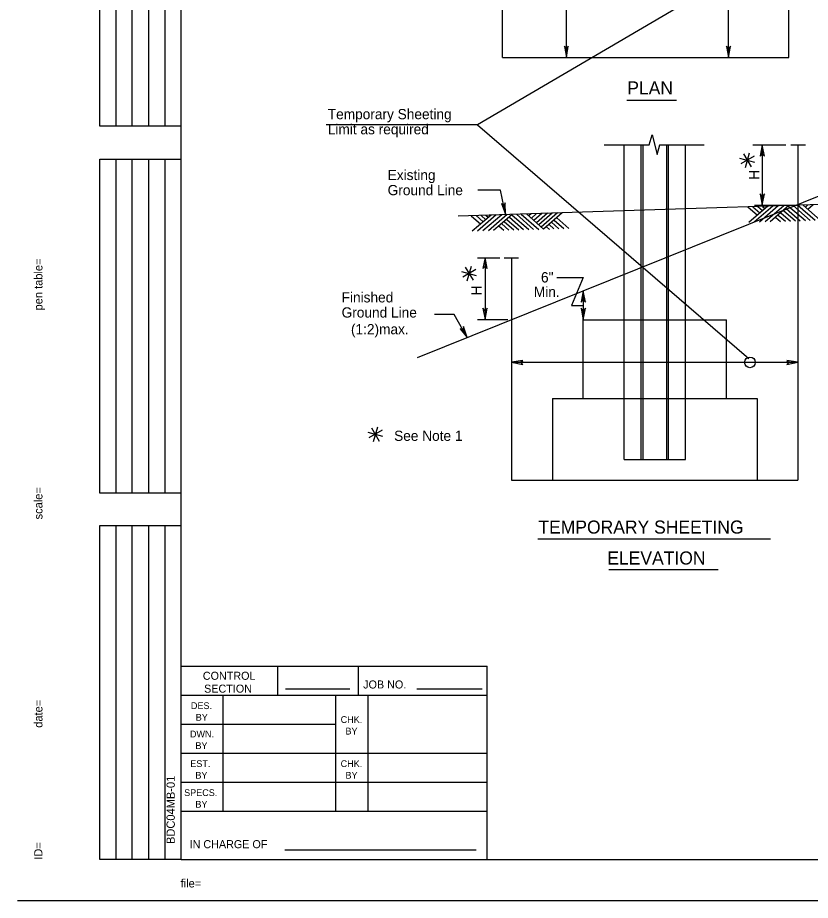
# Model space of a CAD drawing. Extents: x 499999.87 to 500002.82, y 499999.96 to 500001.79.
# Drawn here: x 499999.866 to 500000.674, y 499999.958 to 500000.858 of the extents above; entities that cross this region are included whole.
import ezdxf

# ---------------------------------------------------------------- set-up
doc = ezdxf.new("R2010")
doc.units = 0
for name, color, linetype in [('1', 7, 'Continuous'), ('2', 7, 'Continuous'), ('39', 7, 'Continuous')]:
    doc.layers.add(name, color=color, linetype=linetype)

msp = doc.modelspace()

# ---------------------------------------------------------------- linework, layer by layer
at = {"layer": '1'}
for p, q in [((500000.03314, 500000), (500000.03314, 500001.75)), ((499999.95013, 500000.74705), (499999.95013, 500001.08727)), ((499999.96686, 500000.74705), (499999.96686, 500001.08727)), ((499999.98327, 500000.74705), (499999.98327, 500001.08727)), ((500000, 500000.74705), (500000, 500001.08727)), ((500000.01673, 500000.74705), (500000.01673, 500001.08727)), ((500000.03314, 500000.74705), (499999.95013, 500000.74705)), ((500000.50984, 500000.72802), (500000.5128, 500000.73819)), ((500000.5128, 500000.73819), (500000.51804, 500000.71818)), ((500000.51804, 500000.71818), (500000.52067, 500000.72802)), ((499999.95013, 500000.37336), (499999.95013, 500000.71358)), ((499999.95013, 500000.71358), (500000.03314, 500000.71358)), ((499999.96686, 500000.37336), (499999.96686, 500000.71358)), ((499999.98327, 500000.37336), (499999.98327, 500000.71358)), ((500000, 500000.37336), (500000, 500000.71358)), ((500000.01673, 500000.37336), (500000.01673, 500000.71358)), ((500000.03314, 500000.37336), (499999.95013, 500000.37336)), ((499999.95013, 500000), (499999.95013, 500000.34022)), ((499999.95013, 500000.34022), (500000.03314, 500000.34022)), ((499999.96686, 500000), (499999.96686, 500000.34022)), ((499999.98327, 500000), (499999.98327, 500000.34022)), ((500000, 500000), (500000, 500000.34022)), ((500000.01673, 500000), (500000.01673, 500000.34022)), ((500000.03314, 500000), (499999.95013, 500000)), ((500000.03314, 500000), (500002.78314, 500000)), ((499999.86647, 499999.95833), (500002.8248, 499999.95833))]:
    msp.add_line(p, q, dxfattribs=at)
for points in [[(500000.42552, 500000.81726), (500000.42749, 500000.82874), (500000.42552, 500000.82579), (500000.42356, 500000.82874)], [(500000.59055, 500000.81726), (500000.59285, 500000.82874), (500000.59055, 500000.82579), (500000.58858, 500000.82874)], [(500000.625, 500000.72802), (500000.62303, 500000.71654), (500000.625, 500000.71916), (500000.6273, 500000.71654)], [(500000.625, 500000.66667), (500000.6273, 500000.67815), (500000.625, 500000.6752), (500000.62303, 500000.67815)], [(500000.36352, 500000.65748), (500000.36319, 500000.66896), (500000.36188, 500000.66601), (500000.35925, 500000.66831)], [(500000.34285, 500000.61352), (500000.34055, 500000.60203), (500000.34285, 500000.60466), (500000.34482, 500000.60203)], [(500000.44259, 500000.5794), (500000.44062, 500000.56791), (500000.44259, 500000.57054), (500000.44488, 500000.56791)], [(500000.34285, 500000.5502), (500000.34482, 500000.56168), (500000.34285, 500000.55906), (500000.34055, 500000.56168)], [(500000.44259, 500000.54987), (500000.44488, 500000.56168), (500000.44259, 500000.55873), (500000.44062, 500000.56168)], [(500000.32448, 500000.53182), (500000.32054, 500000.54298), (500000.32021, 500000.53937), (500000.31726, 500000.54068)], [(500000.36975, 500000.50656), (500000.38123, 500000.50427), (500000.37861, 500000.50656), (500000.38123, 500000.50853)], [(500000.66142, 500000.50656), (500000.64993, 500000.50853), (500000.65256, 500000.50656), (500000.64993, 500000.50427)]]:
    msp.add_lwpolyline(points, close=True, dxfattribs=at)
at = {"layer": '2'}
for p, q in [((500000.36056, 500000.81726), (500000.36056, 500001.27559)), ((500000.42552, 500000.81726), (500000.42552, 500001.27559)), ((500000.59055, 500000.81726), (500000.59055, 500001.27559)), ((500000.65223, 500000.81726), (500000.65223, 500001.27559)), ((500000.58727, 500000.89665), (500000.33497, 500000.74869)), ((500000.36056, 500000.81726), (500000.65223, 500000.81726)), ((500000.4872, 500000.77362), (500000.53773, 500000.77362)), ((500000.33497, 500000.74869), (500000.18077, 500000.74869)), ((500000.33497, 500000.74869), (500000.61122, 500000.5105)), ((500000.46391, 500000.72802), (500000.50984, 500000.72802)), ((500000.48425, 500000.66076), (500000.48425, 500000.72802)), ((500000.50164, 500000.59482), (500000.50164, 500000.72802)), ((500000.50361, 500000.59482), (500000.50361, 500000.72802)), ((500000.52034, 500000.72802), (500000.56594, 500000.72802)), ((500000.52789, 500000.59482), (500000.52789, 500000.72802)), ((500000.52953, 500000.59482), (500000.52953, 500000.72802)), ((500000.54692, 500000.6624), (500000.54692, 500000.72802)), ((500000.61549, 500000.72802), (500000.64895, 500000.72802)), ((500000.625, 500000.72802), (500000.625, 500000.66667)), ((500000.6542, 500000.72802), (500000.66896, 500000.72802)), ((500000.66142, 500000.72802), (500000.66142, 500000.38648)), ((500000.61745, 500000.7103), (500000.60236, 500000.71424)), ((500000.6168, 500000.71654), (500000.60335, 500000.70866)), ((500000.60597, 500000.71916), (500000.61385, 500000.70571)), ((500000.61188, 500000.71982), (500000.60761, 500000.70472)), ((500000.27395, 500000.51148), (500000.71588, 500000.6893)), ((500000.72507, 500000.66864), (500000.31529, 500000.65551)), ((500000.61713, 500000.66667), (500000.66142, 500000.66667)), ((500000.65223, 500000.66634), (500000.6332, 500000.64961)), ((500000.6565, 500000.66634), (500000.67388, 500000.65092)), ((500000.66142, 500000.66667), (500000.67913, 500000.65125)), ((500000.66667, 500000.66667), (500000.68406, 500000.65125)), ((500000.67159, 500000.66699), (500000.66896, 500000.6647)), ((500000.67159, 500000.66699), (500000.66896, 500000.6647)), ((500000.67684, 500000.66699), (500000.67159, 500000.6624)), ((500000.36516, 500000.65715), (500000.34613, 500000.64042)), ((500000.37041, 500000.65715), (500000.35138, 500000.64075)), ((500000.37467, 500000.65748), (500000.39206, 500000.64206)), ((500000.37959, 500000.65748), (500000.39731, 500000.64206)), ((500000.38484, 500000.65781), (500000.40223, 500000.64239)), ((500000.38976, 500000.65781), (500000.38714, 500000.65584)), ((500000.38976, 500000.65781), (500000.38714, 500000.65584)), ((500000.39501, 500000.65814), (500000.38976, 500000.65322)), ((500000.39501, 500000.65814), (500000.38976, 500000.65322)), ((500000.40059, 500000.65814), (500000.39239, 500000.65092)), ((500000.40617, 500000.65846), (500000.39501, 500000.64862)), ((500000.41109, 500000.65846), (500000.39731, 500000.64665)), ((500000.41634, 500000.65879), (500000.39993, 500000.64436)), ((500000.42126, 500000.65879), (500000.40223, 500000.64239)), ((500000.48425, 500000.59482), (500000.48425, 500000.66076)), ((500000.54692, 500000.59482), (500000.54692, 500000.6624)), ((500000.61024, 500000.66503), (500000.62008, 500000.6565)), ((500000.63058, 500000.66568), (500000.61122, 500000.64895)), ((500000.61549, 500000.66503), (500000.6227, 500000.65879)), ((500000.63583, 500000.66568), (500000.6168, 500000.64928)), ((500000.62041, 500000.66535), (500000.62533, 500000.66109)), ((500000.6414, 500000.66601), (500000.62238, 500000.64928)), ((500000.62533, 500000.66535), (500000.62795, 500000.66339)), ((500000.62533, 500000.66535), (500000.62795, 500000.66339)), ((500000.64698, 500000.66601), (500000.62795, 500000.64961)), ((500000.64403, 500000.65879), (500000.65387, 500000.65026)), ((500000.64665, 500000.66109), (500000.65879, 500000.65059)), ((500000.64928, 500000.66339), (500000.66371, 500000.65059)), ((500000.6519, 500000.66568), (500000.66896, 500000.65092)), ((500000.32841, 500000.65584), (500000.33825, 500000.64731)), ((500000.34875, 500000.6565), (500000.3294, 500000.64009)), ((500000.33366, 500000.65617), (500000.34088, 500000.64961)), ((500000.354, 500000.65682), (500000.33497, 500000.64009)), ((500000.33858, 500000.65617), (500000.3435, 500000.6519)), ((500000.33858, 500000.65617), (500000.3435, 500000.6519)), ((500000.35958, 500000.65682), (500000.34055, 500000.64042)), ((500000.3435, 500000.6565), (500000.34613, 500000.6542)), ((500000.3435, 500000.6565), (500000.34613, 500000.6542)), ((500000.3622, 500000.64993), (500000.37205, 500000.6414)), ((500000.36483, 500000.65223), (500000.37697, 500000.6414)), ((500000.36745, 500000.65453), (500000.38189, 500000.64173)), ((500000.37008, 500000.65682), (500000.38714, 500000.64173)), ((500000.41043, 500000.64928), (500000.41798, 500000.64272)), ((500000.41306, 500000.65157), (500000.4229, 500000.64304)), ((500000.41568, 500000.65387), (500000.42815, 500000.64304)), ((500000.63878, 500000.6542), (500000.6437, 500000.64993)), ((500000.6414, 500000.6565), (500000.64862, 500000.65026)), ((500000.35696, 500000.64534), (500000.36188, 500000.64108)), ((500000.35958, 500000.64764), (500000.3668, 500000.64108)), ((500000.40518, 500000.64469), (500000.40814, 500000.64206)), ((500000.40781, 500000.64698), (500000.41273, 500000.64272)), ((500000.33497, 500000.61319), (500000.35761, 500000.61319)), ((500000.34285, 500000.61352), (500000.34285, 500000.5502)), ((500000.3622, 500000.61319), (500000.37664, 500000.61319)), ((500000.36975, 500000.61319), (500000.36975, 500000.38648)), ((500000.32251, 500000.60367), (500000.33038, 500000.59022)), ((500000.32841, 500000.60433), (500000.32415, 500000.58924)), ((500000.33399, 500000.59482), (500000.3189, 500000.59875)), ((500000.33333, 500000.60105), (500000.31988, 500000.59318)), ((500000.48425, 500000.40748), (500000.48425, 500000.59482)), ((500000.50164, 500000.40748), (500000.50164, 500000.59482)), ((500000.50361, 500000.40748), (500000.50361, 500000.59482)), ((500000.52789, 500000.40748), (500000.52789, 500000.59482)), ((500000.52953, 500000.40748), (500000.52953, 500000.59482)), ((500000.54692, 500000.40748), (500000.54692, 500000.59482)), ((500000.41568, 500000.59285), (500000.44259, 500000.59285)), ((500000.44259, 500000.59285), (500000.43077, 500000.5643)), ((500000.44259, 500000.5794), (500000.44259, 500000.54987)), ((500000.43077, 500000.5643), (500000.44291, 500000.5643)), ((500000.33497, 500000.5502), (500000.36581, 500000.5502)), ((500000.44259, 500000.46982), (500000.44259, 500000.54987)), ((500000.44259, 500000.54987), (500000.48425, 500000.54987)), ((500000.48425, 500000.54987), (500000.54692, 500000.54987)), ((500000.54692, 500000.54987), (500000.58858, 500000.54987)), ((500000.58858, 500000.46982), (500000.58858, 500000.54987)), ((500000.36975, 500000.50656), (500000.66142, 500000.50656)), ((500000.41142, 500000.46982), (500000.61975, 500000.46982)), ((500000.41142, 500000.46982), (500000.41142, 500000.38648)), ((500000.61975, 500000.46982), (500000.61975, 500000.38648)), ((500000.23852, 500000.4311), (500000.22343, 500000.43504)), ((500000.23786, 500000.43734), (500000.22441, 500000.42946)), ((500000.22703, 500000.43996), (500000.23491, 500000.42618)), ((500000.23294, 500000.44062), (500000.22867, 500000.42552)), ((500000.48425, 500000.40748), (500000.54692, 500000.40748)), ((500000.36975, 500000.38648), (500000.66142, 500000.38648)), ((500000.39633, 500000.32677), (500000.63353, 500000.32677)), ((500000.46883, 500000.29528), (500000.58005, 500000.29528))]:
    msp.add_line(p, q, dxfattribs=at)
for points in [[(500000.36352, 500000.65748), (500000.35827, 500000.68209), (500000.3353, 500000.68209)], [(500000.32448, 500000.53182), (500000.31135, 500000.55512), (500000.29101, 500000.55512)]]:
    msp.add_lwpolyline(points, dxfattribs=at)
msp.add_circle((500000.6125, 500000.50652), 0.00543, dxfattribs=at)
at = {"layer": '39'}
for p, q in [((500000.03314, 500000.19685), (500000.34482, 500000.19685)), ((500000.03314, 500000), (500000.03314, 500000.19685)), ((500000.13156, 500000.16732), (500000.13156, 500000.19685)), ((500000.21358, 500000.16732), (500000.21358, 500000.19685)), ((500000.34482, 500000), (500000.34482, 500000.19685)), ((500000.13944, 500000.17388), (500000.20472, 500000.17388)), ((500000.27329, 500000.17388), (500000.33957, 500000.17388)), ((500000.03314, 500000.16732), (500000.34482, 500000.16732)), ((500000.07579, 500000.04921), (500000.07579, 500000.16732)), ((500000.19062, 500000.04921), (500000.19062, 500000.16732)), ((500000.22343, 500000.04921), (500000.22343, 500000.16732)), ((500000.03314, 500000.1378), (500000.19062, 500000.1378)), ((500000.03314, 500000.10827), (500000.34482, 500000.10827)), ((500000.03314, 500000.07874), (500000.34482, 500000.07874)), ((500000.03314, 500000.04921), (500000.34482, 500000.04921)), ((500000.13878, 500000.00984), (500000.33366, 500000.00984)), ((500000.03314, 500000), (500000.34482, 500000))]:
    msp.add_line(p, q, dxfattribs=at)

# ---------------------------------------------------------------- texts
at = {"layer": '1'}
for s, height, p in [('...................pentable..................', 0.000122, (499999.89173, 500000.62664)), ('pen table=', 0.008433, (499999.89173, 500000.55938)), ('......scale......', 0.000122, (499999.89173, 500000.3878)), ('scale=', 0.008433, (499999.89173, 500000.34646)), ('.......time......', 0.000122, (499999.89173, 500000.17126)), ('date=', 0.008433, (499999.89173, 500000.13419)), ('BDC04MB-01', 0.008433, (500000.02657, 500000.01575)), ('............who............', 0.000122, (499999.89173, 500000.02198)), ('ID=', 0.008433, (499999.89173, 499999.99967))]:
    msp.add_text(s, height=height, rotation=90, dxfattribs=at).set_placement(p)
for s, height, p in [('CONTROL', 0.008203, (500000.05512, 500000.18307)), ('JOB NO.', 0.008203, (500000.2185, 500000.17421)), ('SECTION', 0.008203, (500000.05643, 500000.16995)), ('DES.', 0.00689, (500000.04298, 500000.15322)), ('BY', 0.00689, (500000.0479, 500000.1414)), ('CHK.', 0.00689, (500000.19554, 500000.13911)), ('DWN.', 0.00689, (500000.04199, 500000.12434)), ('BY', 0.00689, (500000.20046, 500000.1273)), ('BY', 0.00689, (500000.04757, 500000.11253)), ('EST.', 0.00689, (500000.04232, 500000.09416)), ('CHK.', 0.00689, (500000.19554, 500000.09416)), ('BY', 0.00689, (500000.04757, 500000.08235)), ('BY', 0.00689, (500000.20046, 500000.08235)), ('SPECS.', 0.00689, (500000.03609, 500000.06463)), ('BY', 0.00689, (500000.04757, 500000.05282)), ('IN CHARGE OF', 0.0082028, (500000.04167, 500000.01148)), ('file=', 0.008433, (500000.03248, 499999.97146)), ('...................bob..................', 0.000122, (500000.06037, 499999.97146))]:
    msp.add_text(s, height=height, dxfattribs=at).set_placement(p)
at = {"layer": '2'}
for s, height, p in [('PLAN', 0.013333, (500000.48753, 500000.77953)), ('Temporary Sheeting', 0.0104154, (500000.18241, 500000.75427)), ('Limit as required', 0.0104154, (500000.18241, 500000.73885)), ('Existing', 0.010415, (500000.24344, 500000.69226)), ('Ground Line', 0.0104154, (500000.24344, 500000.67684)), ('6"', 0.010498, (500000.39961, 500000.58793)), ('Finished', 0.010415, (500000.19652, 500000.56759)), ('Min.', 0.010415, (500000.39239, 500000.57316)), ('Ground Line', 0.0104154, (500000.19652, 500000.55217)), ('(1:2)max.', 0.010415, (500000.20604, 500000.5351)), ('See Note 1', 0.010415, (500000.25, 500000.42651)), ('TEMPORARY SHEETING', 0.0133327, (500000.39698, 500000.33202)), ('ELEVATION', 0.013333, (500000.46719, 500000.30052))]:
    msp.add_text(s, height=height, dxfattribs=at).set_placement(p)
for p in [(500000.62205, 500000.69259), (500000.33924, 500000.5748)]:
    msp.add_text('H', height=0.01042, rotation=90, dxfattribs=at).set_placement(p)

doc.saveas('drawing.dxf')
